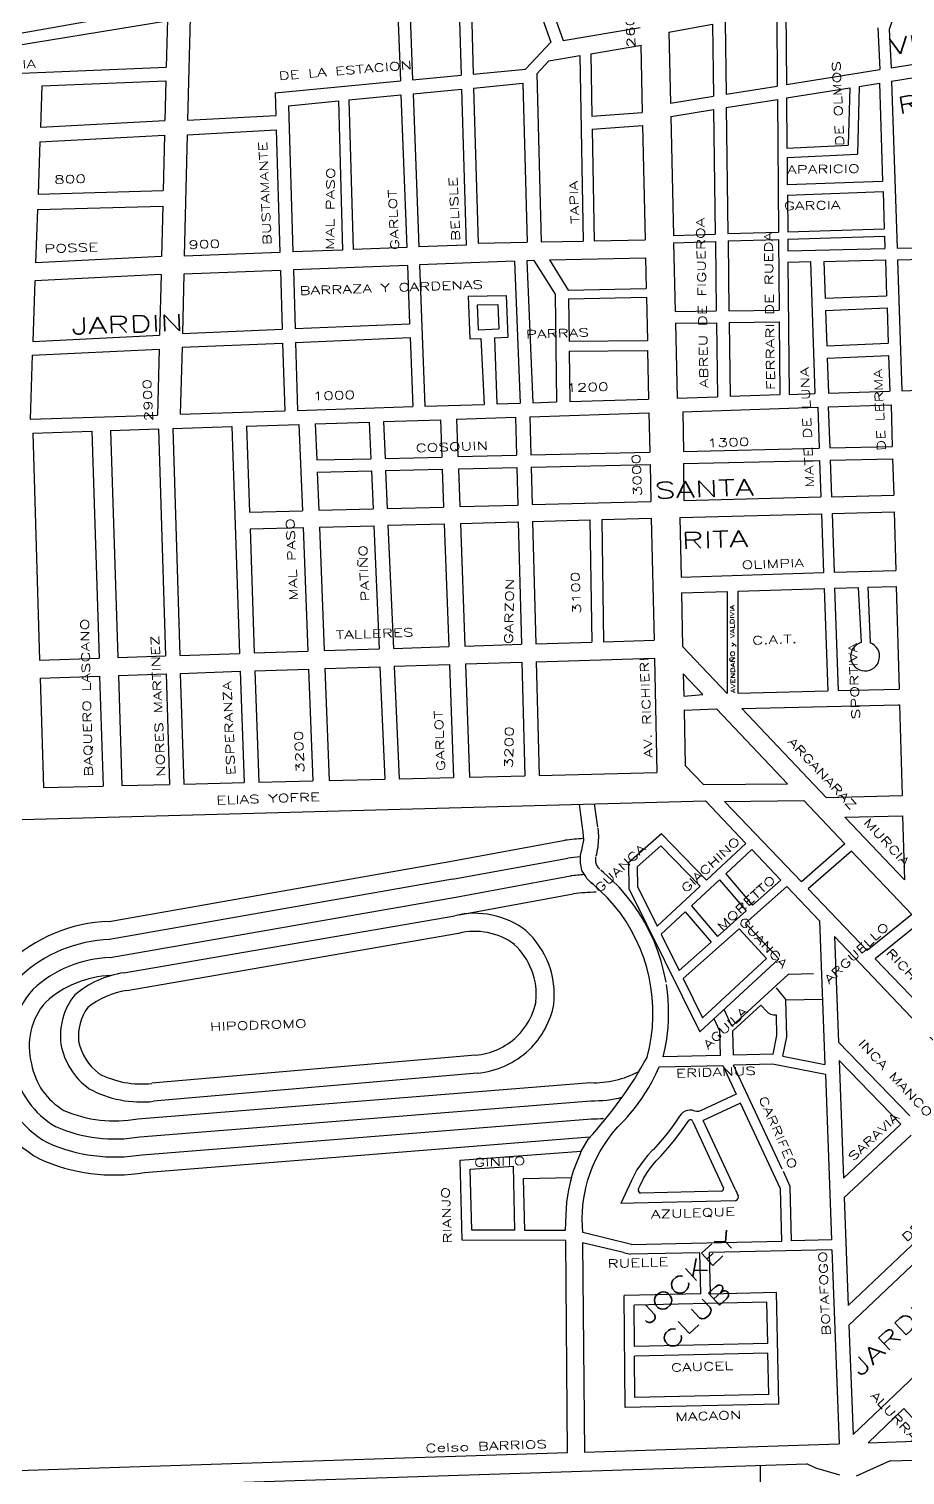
# Model space of a CAD drawing. Header units: millimetres. Extents: x 4374322 to 4409026, y 6503580 to 6534206.
# Drawn here: x 4387535 to 4388599, y 6519829 to 6521586 of the extents above; entities that cross this region are included whole.
import ezdxf

# ---------------------------------------------------------------- set-up
doc = ezdxf.new("R2010")
doc.units = ezdxf.units.MM
for name, color, linetype in [('FERROCARRIL', 252, 'VÍAS'), ('LINEA CALLE', 252, 'Continuous'), ('NOMBRE BARRIO', 8, 'Continuous'), ('NOMBRE CALLE', 252, 'Continuous')]:
    doc.layers.add(name, color=color, linetype=linetype)
doc.styles.add('ROMANS', font='romans')
doc.linetypes.add('VÍAS', pattern='A,3.81,[130,ltypeshp.shx,S=6.35,R=0,X=0,Y=0],3.81', length=7.62)

msp = doc.modelspace()

# ---------------------------------------------------------------- linework, layer by layer
at = {"layer": 'FERROCARRIL', "ltscale": 0.3, "transparency": 33554687}
msp.add_line((4387352.2, 6521538.5), (4389031.3, 6521815.1), dxfattribs=at)
at = {"layer": 'LINEA CALLE', "transparency": 33554687}
for p, q in [((4387982.2, 6521629.7), (4387986.2, 6521522.8)), ((4388144.6, 6521638.5), (4388169.1, 6521569.9)), ((4388159.2, 6521641.1), (4388183.9, 6521571.8)), ((4388596.6, 6521634.9), (4388580.1, 6521585.2)), ((4387332.3, 6521546.8), (4387703.7, 6521612.4)), ((4387703.7, 6521612.4), (4387701.9, 6521539.4)), ((4387731.3, 6521615.1), (4387727.8, 6521475.2)), ((4387997.6, 6521612.5), (4388001, 6521524.2)), ((4388057.3, 6521623.1), (4388060, 6521529.8)), ((4388072, 6521625.7), (4388074.7, 6521531.2)), ((4388312.3, 6521582.1), (4388365.3, 6521591.9)), ((4388365.3, 6521591.9), (4388366.4, 6521504.2)), ((4388380.6, 6521594.8), (4388381.8, 6521506.7)), ((4388443.3, 6521606.4), (4388444, 6521516.6)), ((4388454.5, 6521608.5), (4388455.2, 6521518.4)), ((4388183.9, 6521571.8), (4388277.6, 6521587.9)), ((4388312.3, 6521582.1), (4388314.3, 6521495.9)), ((4388566, 6521587.1), (4388568.5, 6521536.5)), ((4388580.1, 6521585.2), (4388582.4, 6521538.7)), ((4388138.2, 6521537.2), (4388169.1, 6521569.9)), ((4388217.6, 6521555.8), (4388279, 6521566.4)), ((4388278.1, 6521566.2), (4388279.9, 6521484.5)), ((4387332.1, 6521524), (4387701.9, 6521539.4)), ((4388151.9, 6521531.5), (4388166.5, 6521547.1)), ((4388166.5, 6521547.1), (4388204.2, 6521553.5)), ((4388204.2, 6521553.5), (4388208.1, 6521328.2)), ((4388217.6, 6521555.8), (4388218.9, 6521479.9)), ((4388582.4, 6521538.7), (4388686.9, 6521555.4)), ((4387550.7, 6521516.7), (4387701.5, 6521523)), ((4387701.5, 6521523), (4387700.3, 6521474.7)), ((4387834.1, 6521508.3), (4387986.2, 6521522.8)), ((4388001, 6521524.2), (4388060, 6521529.8)), ((4388074.7, 6521531.2), (4388138.2, 6521537.2)), ((4388151.9, 6521531.5), (4388157.4, 6521327.2)), ((4388455.2, 6521518.4), (4388568.5, 6521536.5)), ((4388582.8, 6521522.5), (4388638.1, 6521531.3)), ((4388582.8, 6521522.5), (4388589.7, 6521319.6)), ((4387550.7, 6521516.7), (4387549, 6521466.6)), ((4387834.1, 6521508.3), (4387834.9, 6521481)), ((4387923.7, 6521499.7), (4387986.9, 6521505.8)), ((4387986.9, 6521505.8), (4387993.9, 6521320.5)), ((4388001.6, 6521507.2), (4388060.5, 6521512.8)), ((4388001.6, 6521507.2), (4388008.7, 6521321.1)), ((4388060.5, 6521512.8), (4388066, 6521323.4)), ((4388075.2, 6521514.2), (4388134.9, 6521519.9)), ((4388075.2, 6521514.2), (4388080.7, 6521325.7)), ((4388134.9, 6521519.9), (4388140.1, 6521326.9)), ((4388314.3, 6521495.9), (4388366.4, 6521504.2)), ((4388381.8, 6521506.7), (4388444, 6521516.6)), ((4388455.3, 6521502.1), (4388532.1, 6521514.4)), ((4388532.1, 6521514.4), (4388530.3, 6521444.6)), ((4388543.4, 6521516.2), (4388541.3, 6521433.9)), ((4388543.4, 6521516.2), (4388568, 6521520.1)), ((4388568, 6521520.1), (4388572, 6521401.2)), ((4387850.3, 6521492.7), (4387911.2, 6521498.5)), ((4387850.3, 6521492.7), (4387855.7, 6521315)), ((4387911.2, 6521498.5), (4387916.1, 6521317.4)), ((4387923.7, 6521499.7), (4387928.7, 6521317.9)), ((4388314.6, 6521479.7), (4388366.7, 6521488)), ((4388366.7, 6521488), (4388368.7, 6521336.8)), ((4388382, 6521490.4), (4388444.2, 6521500.3)), ((4388382, 6521490.4), (4388384, 6521337.3)), ((4388444.2, 6521500.3), (4388445.5, 6521339.2)), ((4388455.3, 6521502.1), (4388455.8, 6521441)), ((4387549, 6521466.6), (4387700.3, 6521474.7)), ((4387727.8, 6521475.2), (4387834.9, 6521481)), ((4388218.9, 6521479.9), (4388279.9, 6521484.5)), ((4388219.2, 6521464.1), (4388280.3, 6521468.7)), ((4388280.3, 6521468.7), (4388283.4, 6521329.7)), ((4388314.6, 6521479.7), (4388317.9, 6521335.2)), ((4387548.3, 6521448.7), (4387699.8, 6521456.8)), ((4387699.8, 6521456.8), (4387698.2, 6521389.6)), ((4387727.3, 6521457.3), (4387723.7, 6521309.8)), ((4387727.3, 6521457.3), (4387835.4, 6521463.2)), ((4387835.4, 6521463.2), (4387839.9, 6521314.4)), ((4388219.2, 6521464.1), (4388221.6, 6521328.5)), ((4387548.3, 6521448.7), (4387546.1, 6521385.4)), ((4388455.8, 6521441), (4388530.3, 6521444.6)), ((4388455.9, 6521429.7), (4388541.3, 6521433.9)), ((4388455.9, 6521429.7), (4388456.2, 6521397)), ((4388456.2, 6521397), (4388572, 6521401.2)), ((4387546.1, 6521385.4), (4387698.2, 6521389.6)), ((4388456.3, 6521384.2), (4388572.5, 6521388.5)), ((4388456.3, 6521384.2), (4388456.7, 6521339.6)), ((4388572.5, 6521388.5), (4388574, 6521343.3)), ((4387545.4, 6521366.6), (4387543.1, 6521302)), ((4387545.4, 6521366.6), (4387697.7, 6521370.7)), ((4387697.7, 6521370.7), (4387696.2, 6521309.7)), ((4388157.4, 6521327.2), (4388208.1, 6521328.2)), ((4388221.6, 6521328.5), (4388283.4, 6521329.7)), ((4388317.9, 6521335.2), (4388368.7, 6521336.8)), ((4388318.1, 6521326.3), (4388368.8, 6521327.9)), ((4388368.8, 6521327.9), (4388369.9, 6521243.4)), ((4388384, 6521337.3), (4388445.5, 6521339.2)), ((4388384.2, 6521328.4), (4388445.5, 6521330.3)), ((4388384.2, 6521328.4), (4388385.3, 6521243.6)), ((4388445.5, 6521330.3), (4388446.2, 6521244.4)), ((4388456.7, 6521339.6), (4388574, 6521343.3)), ((4388456.7, 6521330.7), (4388574.3, 6521334.4)), ((4388456.7, 6521330.7), (4388456.9, 6521316.6)), ((4388574.3, 6521334.4), (4388574.8, 6521319.2)), ((4387839.9, 6521314.4), (4387723.7, 6521309.8)), ((4387916.1, 6521317.4), (4387855.7, 6521315)), ((4387993.9, 6521320.5), (4387928.7, 6521317.9)), ((4388066, 6521323.4), (4388008.7, 6521321.1)), ((4388080.7, 6521325.7), (4388140.1, 6521326.9)), ((4388318.1, 6521326.3), (4388320, 6521242.7)), ((4388456.9, 6521316.6), (4388574.8, 6521319.2)), ((4388589.7, 6521319.6), (4388644.9, 6521320.8)), ((4387696.2, 6521309.7), (4387543.1, 6521302)), ((4387840.5, 6521292.5), (4387723.2, 6521287.9)), ((4387840.5, 6521292.5), (4387842.7, 6521221.2)), ((4387994.7, 6521298.6), (4387856.3, 6521293.2)), ((4387856.3, 6521293.2), (4387858.5, 6521221.9)), ((4387994.7, 6521298.6), (4387997.4, 6521227.9)), ((4388124.8, 6521303.8), (4388009.5, 6521299.2)), ((4388009.5, 6521299.2), (4388016.1, 6521127.5)), ((4388124.8, 6521303.8), (4388131.9, 6521131.3)), ((4388148.5, 6521304.7), (4388140, 6521304.4)), ((4388140, 6521304.4), (4388147.2, 6521131.8)), ((4388148.5, 6521304.7), (4388174.1, 6521263.6)), ((4388167.2, 6521305.5), (4388283.9, 6521307.8)), ((4388167.2, 6521305.5), (4388190.1, 6521268.7)), ((4388283.9, 6521307.8), (4388284.7, 6521270.7)), ((4388457, 6521302.7), (4388484.3, 6521303.3)), ((4388457, 6521302.7), (4388458.3, 6521142)), ((4388484.3, 6521303.3), (4388489.8, 6521143.1)), ((4388500.7, 6521303.6), (4388575.3, 6521305.3)), ((4388500.7, 6521303.6), (4388502.3, 6521258.7)), ((4388575.3, 6521305.3), (4388576.8, 6521261.9)), ((4388590.1, 6521305.6), (4388645.1, 6521306.8)), ((4388590.1, 6521305.6), (4388595.5, 6521146.5)), ((4387542.4, 6521280), (4387539.8, 6521206.3)), ((4387695.7, 6521287.8), (4387542.4, 6521280)), ((4387695.7, 6521287.8), (4387693.8, 6521214)), ((4387723.2, 6521287.9), (4387721.4, 6521216)), ((4388068.5, 6521261.2), (4388114.9, 6521262)), ((4388068.5, 6521261.2), (4388070.6, 6521209.3)), ((4388114.9, 6521262), (4388116.8, 6521211.7)), ((4388174.1, 6521263.6), (4388175.8, 6521132.8)), ((4388190.1, 6521268.7), (4388284.7, 6521270.7)), ((4388190.4, 6521258.2), (4388285, 6521260.2)), ((4388190.4, 6521258.2), (4388191.1, 6521206.7)), ((4388285, 6521260.2), (4388286.2, 6521207.5)), ((4388502.3, 6521258.7), (4388576.8, 6521261.9)), ((4388079.7, 6521250.7), (4388104.6, 6521251.1)), ((4388079.7, 6521250.7), (4388080.9, 6521220.5)), ((4388104.6, 6521251.1), (4388105.7, 6521221.8)), ((4388320, 6521242.7), (4388369.9, 6521243.4)), ((4388385.3, 6521243.6), (4388446.2, 6521244.4)), ((4388502.8, 6521243.9), (4388577.3, 6521247.1)), ((4388502.8, 6521243.9), (4388504.2, 6521201)), ((4388577.3, 6521247.1), (4388578.8, 6521204.1)), ((4387858.5, 6521221.9), (4387997.4, 6521227.9)), ((4388320.3, 6521228.4), (4388370.1, 6521229)), ((4388320.3, 6521228.4), (4388322.3, 6521137.6)), ((4388370.1, 6521229), (4388371.3, 6521139.2)), ((4388385.5, 6521229.3), (4388446.4, 6521230.1)), ((4388385.5, 6521229.3), (4388386.7, 6521139.7)), ((4388446.4, 6521230.1), (4388447.1, 6521141.7)), ((4387539.8, 6521206.3), (4387693.8, 6521214)), ((4387721.4, 6521216), (4387842.7, 6521221.2)), ((4387859, 6521205.1), (4387998.1, 6521211.1)), ((4387859, 6521205.1), (4387861.4, 6521122.5)), ((4387998.1, 6521211.1), (4388001.2, 6521127.1)), ((4388070.6, 6521209.3), (4388084.1, 6521210)), ((4388080.9, 6521220.5), (4388105.7, 6521221.8)), ((4388084.1, 6521210), (4388088.2, 6521129.9)), ((4388100.5, 6521210.9), (4388116.8, 6521211.7)), ((4388100.5, 6521210.9), (4388103.3, 6521130.4)), ((4388191.1, 6521206.7), (4388286.2, 6521207.5)), ((4387539.2, 6521189.5), (4387536.4, 6521111.8)), ((4387539.2, 6521189.5), (4387693.4, 6521197.1)), ((4387693.4, 6521197.1), (4387691.4, 6521116.9)), ((4387721, 6521199.2), (4387718.9, 6521117.8)), ((4387721, 6521199.2), (4387843.2, 6521204.4)), ((4387843.2, 6521204.4), (4387845.7, 6521122)), ((4388191.3, 6521194.5), (4388286.4, 6521195.3)), ((4388191.3, 6521194.5), (4388192.1, 6521133.3)), ((4388286.4, 6521195.3), (4388287.8, 6521136.4)), ((4388504.2, 6521201), (4388578.8, 6521204.1)), ((4388504.7, 6521186.2), (4388579.3, 6521189.4)), ((4388579.3, 6521189.4), (4388580.7, 6521146)), ((4388504.7, 6521186.2), (4388506.2, 6521143.6)), ((4388192.1, 6521133.3), (4388287.8, 6521136.4)), ((4388322.3, 6521137.6), (4388371.3, 6521139.2)), ((4388386.7, 6521139.7), (4388447.1, 6521141.7)), ((4388458.3, 6521142), (4388489.8, 6521143.1)), ((4388506.2, 6521143.6), (4388580.7, 6521146)), ((4388595.5, 6521146.5), (4388646.3, 6521148.2)), ((4387536.4, 6521111.8), (4387691.4, 6521116.9)), ((4387718.9, 6521117.8), (4387845.7, 6521122)), ((4387861.4, 6521122.5), (4388001.2, 6521127.1)), ((4388016.1, 6521127.5), (4388088.2, 6521129.9)), ((4388103.3, 6521130.4), (4388131.9, 6521131.3)), ((4388143.4, 6521114.8), (4388288.1, 6521119.5)), ((4388147.2, 6521131.8), (4388175.8, 6521132.8)), ((4388288.1, 6521119.5), (4388289.2, 6521071.8)), ((4388329.5, 6521120.9), (4388493.3, 6521126.3)), ((4388329.5, 6521120.9), (4388330, 6521072.7)), ((4388493.3, 6521126.3), (4388495, 6521076.6)), ((4388506, 6521126.7), (4388582.3, 6521129.2)), ((4388506, 6521126.7), (4388507.8, 6521076.9)), ((4388582.3, 6521129.2), (4388583.7, 6521078.6)), ((4387634.1, 6521098.1), (4387692.6, 6521100)), ((4387692.6, 6521100), (4387701.1, 6520824.2)), ((4387709.7, 6521100.6), (4387781.4, 6521102.9)), ((4387709.7, 6521100.6), (4387718.3, 6520824.8)), ((4387781.4, 6521102.9), (4387791, 6520827.3)), ((4387799.2, 6521103.5), (4387863.1, 6521105.6)), ((4387799.2, 6521103.5), (4387802.9, 6520999)), ((4387863.1, 6521105.6), (4387867.2, 6521000.7)), ((4387882.9, 6521106.3), (4387948.4, 6521108.4)), ((4387882.9, 6521106.3), (4387884.6, 6521062.4)), ((4387948.4, 6521108.4), (4387950.4, 6521063.9)), ((4387965.7, 6521109), (4388034.9, 6521111.2)), ((4387965.7, 6521109), (4387967.7, 6521064.3)), ((4388034.9, 6521111.2), (4388036.6, 6521065.9)), ((4388054.6, 6521111.9), (4388126.1, 6521114.2)), ((4388054.6, 6521111.9), (4388056.2, 6521066.4)), ((4388126.1, 6521114.2), (4388127.3, 6521068)), ((4388143.4, 6521114.8), (4388144.6, 6521068.4)), ((4387539.7, 6521095), (4387611.3, 6521097.4)), ((4387539.7, 6521095), (4387548, 6520819)), ((4387611.3, 6521097.4), (4387620.2, 6520821.5)), ((4387634.1, 6521098.1), (4387643, 6520822.2)), ((4387967.7, 6521064.3), (4388036.6, 6521065.9)), ((4388056.2, 6521066.4), (4388127.3, 6521068)), ((4388144.6, 6521068.4), (4388289.2, 6521071.8)), ((4388330, 6521072.7), (4388495, 6521076.6)), ((4388507.8, 6521076.9), (4388583.7, 6521078.6)), ((4387884.6, 6521062.4), (4387950.4, 6521063.9)), ((4387885.2, 6521047.5), (4387951, 6521049.1)), ((4387885.2, 6521047.5), (4387887, 6521001.2)), ((4387951, 6521049.1), (4387953, 6521003)), ((4387968.3, 6521049.5), (4388037.1, 6521051.1)), ((4387968.3, 6521049.5), (4387970.3, 6521003.4)), ((4388037.1, 6521051.1), (4388038.8, 6521005.2)), ((4388056.7, 6521051.5), (4388127.7, 6521053.2)), ((4388056.7, 6521051.5), (4388058.4, 6521005.8)), ((4388127.7, 6521053.2), (4388128.9, 6521007.6)), ((4388145, 6521053.6), (4388289.5, 6521056.9)), ((4388145, 6521053.6), (4388146.2, 6521008.1)), ((4388289.5, 6521056.9), (4388290.5, 6521011.9)), ((4388330.2, 6521057.9), (4388495.5, 6521061.7)), ((4388330.2, 6521057.9), (4388330.7, 6521013)), ((4388495.5, 6521061.7), (4388497.1, 6521017.4)), ((4388508.3, 6521062), (4388584.1, 6521063.8)), ((4388508.3, 6521062), (4388509.8, 6521017.7)), ((4388584.1, 6521063.8), (4388585.4, 6521019.7)), ((4388146.2, 6521008.1), (4388290.5, 6521011.9)), ((4388330.7, 6521013), (4388497.1, 6521017.4)), ((4388509.8, 6521017.7), (4388585.4, 6521019.7)), ((4387802.9, 6520999), (4387867.2, 6521000.7)), ((4387887, 6521001.2), (4387953, 6521003)), ((4387970.3, 6521003.4), (4388038.8, 6521005.2)), ((4388058.4, 6521005.8), (4388128.9, 6521007.6)), ((4388325.6, 6520992.4), (4388497.8, 6520996.9)), ((4388497.8, 6520996.9), (4388500.3, 6520925.5)), ((4388510.6, 6520997.3), (4388586, 6520999.3)), ((4388510.6, 6520997.3), (4388513.1, 6520925.9)), ((4388586, 6520999.3), (4388588, 6520928.2)), ((4387803.6, 6520978.6), (4387868, 6520980.3)), ((4387803.6, 6520978.6), (4387808.8, 6520827.9)), ((4387868, 6520980.3), (4387873.9, 6520830.1)), ((4387887.8, 6520980.8), (4387953.9, 6520982.5)), ((4387887.8, 6520980.8), (4387893.6, 6520830.8)), ((4387953.9, 6520982.5), (4387960.5, 6520833)), ((4387971.2, 6520983), (4388039.5, 6520984.8)), ((4387971.2, 6520983), (4387977.8, 6520833.5)), ((4388039.5, 6520984.8), (4388044.9, 6520835.6)), ((4388059.1, 6520985.3), (4388129.4, 6520987.2)), ((4388059.1, 6520985.3), (4388064.5, 6520836.2)), ((4388129.4, 6520987.2), (4388133.2, 6520838.4)), ((4388146.7, 6520987.6), (4388216.5, 6520989.5)), ((4388146.7, 6520987.6), (4388150.6, 6520838.9)), ((4388216.5, 6520989.5), (4388218.8, 6520841.1)), ((4388230.8, 6520989.9), (4388291, 6520991.5)), ((4388230.8, 6520989.9), (4388233.1, 6520841.5)), ((4388291, 6520991.5), (4388294.3, 6520843.5)), ((4388325.6, 6520992.4), (4388327.2, 6520920.1)), ((4388327.2, 6520920.1), (4388500.3, 6520925.5)), ((4388513.1, 6520925.9), (4388588, 6520928.2)), ((4388396.3, 6520902.9), (4388501, 6520906.1)), ((4388501, 6520906.1), (4388505.4, 6520781.8)), ((4388513.7, 6520906.5), (4388542.4, 6520907.4)), ((4388513.7, 6520906.5), (4388518.1, 6520782.1)), ((4388542.4, 6520907.4), (4388546.1, 6520840.6)), ((4388554.2, 6520907.8), (4388588.5, 6520908.8)), ((4388554.2, 6520907.8), (4388556.7, 6520840.2)), ((4388588.5, 6520908.8), (4388592, 6520784)), ((4388327.6, 6520900.8), (4388383.3, 6520902.5)), ((4388327.6, 6520900.8), (4388329.1, 6520835.8)), ((4388383.3, 6520902.5), (4388383.3, 6520778.7)), ((4388396.3, 6520902.9), (4388396.3, 6520779)), ((4388064.5, 6520836.2), (4388133.2, 6520838.4)), ((4388150.6, 6520838.9), (4388218.8, 6520841.1)), ((4388233.1, 6520841.5), (4388294.3, 6520843.5)), ((4388329.1, 6520835.8), (4388383.3, 6520778.7)), ((4387548, 6520819), (4387620.2, 6520821.5)), ((4387643, 6520822.2), (4387701.1, 6520824.2)), ((4387718.3, 6520824.8), (4387791, 6520827.3)), ((4387808.8, 6520827.9), (4387873.9, 6520830.1)), ((4387893.6, 6520830.8), (4387920.2, 6520831.7)), ((4387920.2, 6520831.7), (4387960.5, 6520833)), ((4387977.8, 6520833.5), (4388044.9, 6520835.6)), ((4388151.2, 6520817.2), (4388294.8, 6520821.7)), ((4388294.8, 6520821.7), (4388297.9, 6520682.7)), ((4387643.7, 6520800.5), (4387701.8, 6520802.5)), ((4387701.8, 6520802.5), (4387706, 6520668.2)), ((4387718.9, 6520803.1), (4387791.8, 6520805.6)), ((4387718.9, 6520803.1), (4387723.1, 6520668.6)), ((4387791.8, 6520805.6), (4387796.5, 6520670.4)), ((4387809.6, 6520806.2), (4387874.7, 6520808.4)), ((4387809.6, 6520806.2), (4387814.3, 6520670.8)), ((4387874.7, 6520808.4), (4387880, 6520672.4)), ((4387894.5, 6520809), (4387920.9, 6520809.9)), ((4387894.5, 6520809), (4387899.8, 6520672.9)), ((4387920.8, 6520809.9), (4387961.4, 6520811.2)), ((4387961.4, 6520811.2), (4387967.4, 6520674.6)), ((4387978.7, 6520811.8), (4388045.7, 6520813.9)), ((4387978.7, 6520811.8), (4387984.7, 6520675)), ((4388045.7, 6520813.9), (4388050.6, 6520676.6)), ((4388065.3, 6520814.5), (4388133.8, 6520816.6)), ((4388065.3, 6520814.5), (4388070.2, 6520677.1)), ((4388133.8, 6520816.6), (4388137.4, 6520678.7)), ((4388151.2, 6520817.2), (4388154.7, 6520679.2)), ((4388329.8, 6520802.5), (4388330.4, 6520775.3)), ((4388329.8, 6520802.5), (4388353.6, 6520777.5)), ((4387548.6, 6520797.3), (4387620.9, 6520799.7)), ((4387548.6, 6520797.3), (4387552.6, 6520664.4)), ((4387620.9, 6520799.7), (4387625.2, 6520666.2)), ((4387643.7, 6520800.5), (4387648, 6520666.7)), ((4388518.1, 6520782.1), (4388592, 6520784)), ((4388330.4, 6520775.3), (4388353.6, 6520777.5)), ((4388396.3, 6520779), (4388505.4, 6520781.8)), ((4388330.5, 6520758.4), (4388370.2, 6520760)), ((4388330.8, 6520758.4), (4388332.3, 6520691)), ((4388370.2, 6520760), (4388456.5, 6520669.1)), ((4388400.8, 6520760.3), (4388590.7, 6520765)), ((4388400.8, 6520760.3), (4388503.5, 6520652.1)), ((4388590.7, 6520765), (4388592.5, 6520765)), ((4388592.5, 6520765), (4388595.7, 6520654.7)), ((4388070.2, 6520677.1), (4388137.4, 6520678.7)), ((4388154.7, 6520679.2), (4388297.9, 6520682.7)), ((4388354.6, 6520668), (4388332.3, 6520691)), ((4387552.6, 6520664.4), (4387625.2, 6520666.2)), ((4387648, 6520666.7), (4387706, 6520668.2)), ((4387723.1, 6520668.6), (4387796.5, 6520670.4)), ((4387814.3, 6520670.8), (4387880, 6520672.4)), ((4387899.8, 6520672.9), (4387967.4, 6520674.6)), ((4387984.7, 6520675), (4388050.6, 6520676.6)), ((4388354.6, 6520668), (4388456.5, 6520669.1)), ((4387361.8, 6520621), (4388356.8, 6520648.1)), ((4388203.6, 6520644), (4388207.5, 6520613.1)), ((4388226.2, 6520616.3), (4388222.2, 6520644.5)), ((4388356.8, 6520648.1), (4388405.9, 6520596.5)), ((4388380, 6520647.4), (4388476.1, 6520648.5)), ((4388380, 6520647.4), (4388473.3, 6520550)), ((4388476.1, 6520648.5), (4388526, 6520595.9)), ((4388503.5, 6520652.1), (4388595.7, 6520654.7)), ((4388526.1, 6520628.3), (4388596.3, 6520630.2)), ((4388526.1, 6520628.3), (4388598.5, 6520552.1)), ((4388596.3, 6520630.2), (4388598.5, 6520552.1)), ((4388207.5, 6520613.1), (4388207.8, 6520610.6)), ((4388207.8, 6520610.6), (4388208.6, 6520600.5)), ((4388226.4, 6520614.8), (4388226.4, 6520615)), ((4388226.7, 6520611.9), (4388226.4, 6520614.8)), ((4388227, 6520609.1), (4388226.7, 6520611.9)), ((4388227.1, 6520606.2), (4388227, 6520609.1)), ((4388303.2, 6520608.1), (4388263.4, 6520572.8)), ((4388303.2, 6520608.1), (4388357.9, 6520551.7)), ((4388045.7, 6520574.5), (4388186.2, 6520600.3)), ((4388206.8, 6520590.6), (4388206.2, 6520588.1)), ((4388208.6, 6520600.5), (4388206.8, 6520590.6)), ((4388225.8, 6520589.2), (4388226.3, 6520592)), ((4388226.3, 6520592), (4388226.6, 6520594.9)), ((4388226.6, 6520594.9), (4388226.9, 6520597.7)), ((4388226.9, 6520597.7), (4388227, 6520600.5)), ((4388227, 6520600.5), (4388227.1, 6520603.4)), ((4388227.1, 6520603.4), (4388227.1, 6520606.2)), ((4388302.6, 6520593.7), (4388273.8, 6520568.2)), ((4388302.6, 6520593.7), (4388350.3, 6520544.6)), ((4388405.9, 6520596.5), (4388357.9, 6520551.7)), ((4388526, 6520595.9), (4388473.3, 6520550)), ((4387632.4, 6520501.6), (4388045.7, 6520574.5)), ((4388049.6, 6520552.9), (4388189.5, 6520578.7)), ((4388204.6, 6520580.2), (4388204.5, 6520578.4)), ((4388204.5, 6520578.4), (4388204.5, 6520576.5)), ((4388204.5, 6520576.5), (4388204.5, 6520574.7)), ((4388204.5, 6520574.7), (4388204.7, 6520572.9)), ((4388204.8, 6520582), (4388204.6, 6520580.2)), ((4388204.7, 6520572.9), (4388205, 6520571)), ((4388205.1, 6520583.9), (4388204.8, 6520582)), ((4388205.6, 6520585.7), (4388205.1, 6520583.9)), ((4388206.2, 6520588.1), (4388205.6, 6520585.8)), ((4388205.6, 6520585.8), (4388205.6, 6520585.7)), ((4388223.5, 6520578.4), (4388223.7, 6520579.6)), ((4388223.5, 6520577.1), (4388223.5, 6520578.4)), ((4388223.5, 6520575.9), (4388223.5, 6520577.1)), ((4388223.6, 6520574.6), (4388223.5, 6520575.9)), ((4388223.8, 6520573.4), (4388223.6, 6520574.6)), ((4388223.7, 6520579.6), (4388223.8, 6520580.2)), ((4388224.2, 6520572.1), (4388223.8, 6520573.4)), ((4388224.1, 6520581.5), (4388224.7, 6520583.6)), ((4388224.7, 6520583.6), (4388225.3, 6520586.4)), ((4388225.3, 6520586.4), (4388225.8, 6520589.2)), ((4388263.4, 6520572.8), (4388263.7, 6520541.8)), ((4388413.1, 6520589), (4388381.5, 6520559.5)), ((4388413.1, 6520589), (4388448.3, 6520551.9)), ((4388534.3, 6520587.2), (4388481.6, 6520541.3)), ((4388534.3, 6520587.2), (4388607.6, 6520510)), ((4388053.6, 6520531.4), (4388192.9, 6520557)), ((4388205, 6520571), (4388206.4, 6520563.7)), ((4388206.4, 6520563.7), (4388210.3, 6520557.4)), ((4388210.3, 6520557.4), (4388211.3, 6520555.9)), ((4388211.3, 6520555.9), (4388212.5, 6520554.4)), ((4388224.6, 6520571), (4388224.2, 6520572.1)), ((4388225.1, 6520569.8), (4388224.6, 6520571)), ((4388225.6, 6520568.7), (4388225.1, 6520569.8)), ((4388226.3, 6520567.6), (4388225.6, 6520568.7)), ((4388227, 6520566.6), (4388226.3, 6520567.6)), ((4388227.9, 6520565.6), (4388227, 6520566.6)), ((4388228.7, 6520564.8), (4388227.9, 6520565.6)), ((4388233, 6520561.2), (4388229.7, 6520563.9)), ((4388242.7, 6520552.4), (4388233, 6520561.2)), ((4388273.8, 6520568.2), (4388274.1, 6520544.3)), ((4388381.5, 6520559.5), (4388414.1, 6520521.5)), ((4388049.6, 6520552.9), (4387633.1, 6520479.7)), ((4388212.5, 6520554.4), (4388213.7, 6520553)), ((4388213.7, 6520553), (4388214.9, 6520551.7)), ((4388214.9, 6520551.7), (4388216.3, 6520550.4)), ((4388216.3, 6520550.4), (4388217.7, 6520549.2)), ((4388219.9, 6520547.3), (4388217.7, 6520549.2)), ((4388217.7, 6520549.2), (4388219.9, 6520547.3)), ((4388217.7, 6520549.2), (4388217.7, 6520549.2)), ((4388229.1, 6520539.1), (4388219.9, 6520547.3)), ((4388237.8, 6520530.4), (4388229.1, 6520539.1)), ((4388251.8, 6520543.2), (4388242.7, 6520552.4)), ((4388260.5, 6520533.4), (4388251.8, 6520543.2)), ((4388263.7, 6520541.8), (4388350, 6520367.6)), ((4388274.1, 6520544.3), (4388298.1, 6520495.9)), ((4388350.3, 6520544.6), (4388298.1, 6520495.9)), ((4388373.9, 6520552.4), (4388339.8, 6520520.5)), ((4388373.9, 6520552.4), (4388406.3, 6520514.5)), ((4388455.5, 6520544.3), (4388405.4, 6520499.8)), ((4388448.3, 6520551.9), (4388414.1, 6520521.5)), ((4388455.5, 6520544.3), (4388495.4, 6520502.4)), ((4388481.6, 6520541.3), (4388553.4, 6520466.4)), ((4387633.9, 6520457.8), (4388053.6, 6520531.4)), ((4388057.6, 6520509.9), (4388196.2, 6520535.4)), ((4388245.9, 6520521.2), (4388237.8, 6520530.4)), ((4388253.4, 6520511.6), (4388245.9, 6520521.2)), ((4388268.5, 6520523.1), (4388260.5, 6520533.4)), ((4388275.9, 6520512.4), (4388268.5, 6520523.1)), ((4388339.8, 6520520.5), (4388371.4, 6520483.5)), ((4387650.3, 6520439.4), (4388052.2, 6520508.7)), ((4388260.4, 6520501.5), (4388253.4, 6520511.6)), ((4388282.7, 6520501.3), (4388275.9, 6520512.4)), ((4388332.1, 6520513.4), (4388302.9, 6520486.1)), ((4388332.1, 6520513.4), (4388363.6, 6520476.6)), ((4388406.3, 6520514.5), (4388371.4, 6520483.5)), ((4388495.4, 6520502.4), (4388501.9, 6520328.1)), ((4388607.6, 6520510), (4388553.4, 6520466.4)), ((4387653.8, 6520417.7), (4388056.7, 6520487.3)), ((4388266.7, 6520491), (4388260.4, 6520501.5)), ((4388272.4, 6520480.1), (4388266.7, 6520491)), ((4388288.8, 6520489.7), (4388282.7, 6520501.3)), ((4388294.3, 6520477.9), (4388288.8, 6520489.7)), ((4388302.9, 6520486.1), (4388324.8, 6520442)), ((4388397.6, 6520492.9), (4388329.6, 6520432.4)), ((4388397.6, 6520492.9), (4388431, 6520456.9)), ((4388405.4, 6520499.8), (4388445.8, 6520456.4)), ((4388617.1, 6520500), (4388562.9, 6520456.4)), ((4388277.4, 6520469), (4388272.4, 6520480.1)), ((4388281.8, 6520457.5), (4388277.4, 6520469)), ((4388299, 6520465.7), (4388294.3, 6520477.9)), ((4388363.6, 6520476.6), (4388324.8, 6520442)), ((4388513.4, 6520483.4), (4388666.1, 6520322.8)), ((4388513.4, 6520483.4), (4388518.2, 6520355.2)), ((4388285.4, 6520445.8), (4388281.8, 6520457.5)), ((4388303, 6520453.3), (4388299, 6520465.7)), ((4388306.3, 6520440.7), (4388303, 6520453.3)), ((4388445.8, 6520456.4), (4388350, 6520367.6)), ((4388431, 6520456.9), (4388353.2, 6520384.7)), ((4388562.9, 6520456.4), (4388679.2, 6520335.1)), ((4388288.4, 6520433.9), (4388285.4, 6520445.8)), ((4388290.6, 6520421.9), (4388288.4, 6520433.9)), ((4388308.9, 6520427.9), (4388306.3, 6520440.7)), ((4388329.6, 6520432.4), (4388353.2, 6520384.7)), ((4388457.4, 6520437.3), (4388388.9, 6520374.7)), ((4388458.2, 6520437.4), (4388457.4, 6520437.3)), ((4388488.1, 6520438.1), (4388458.2, 6520437.3)), ((4388292.2, 6520409.7), (4388290.6, 6520421.9)), ((4388308.9, 6520427.9), (4388308.9, 6520427.9)), ((4388310.6, 6520416), (4388309.4, 6520425.1)), ((4388311.5, 6520406.9), (4388310.6, 6520416)), ((4388442.6, 6520421), (4388454.4, 6520406.4)), ((4388292.9, 6520397.5), (4388292.2, 6520409.7)), ((4388293, 6520385.3), (4388292.9, 6520397.5)), ((4388311.9, 6520397.8), (4388311.5, 6520406.9)), ((4388312.1, 6520388.7), (4388311.9, 6520397.8)), ((4388390, 6520368.9), (4388424, 6520400)), ((4388424, 6520400), (4388431.6, 6520391.9)), ((4388454.4, 6520406.4), (4388498.9, 6520407.4)), ((4388455.5, 6520361.4), (4388454.4, 6520406.4)), ((4388292.3, 6520373), (4388293, 6520385.3)), ((4388311.4, 6520373), (4388311.9, 6520380.9)), ((4388311.9, 6520380.9), (4388312.1, 6520388.7)), ((4388374.4, 6520368.4), (4388367.3, 6520383.6)), ((4388388.9, 6520374.7), (4388379.5, 6520394.9)), ((4388433.5, 6520390.2), (4388431.6, 6520391.9)), ((4388436.4, 6520388.7), (4388433.5, 6520390.2)), ((4388439.6, 6520388), (4388436.4, 6520388.7)), ((4388442.9, 6520388), (4388439.6, 6520388)), ((4388443.5, 6520363.2), (4388442.9, 6520388)), ((4388290.9, 6520360.9), (4388292.3, 6520373)), ((4388309.8, 6520358.8), (4388310.7, 6520365.9)), ((4388310.7, 6520365.9), (4388311.4, 6520373)), ((4388375.1, 6520338.7), (4388374.4, 6520368.4)), ((4388390.7, 6520339.1), (4388390, 6520368.9)), ((4388439.1, 6520340.3), (4388443.5, 6520363.2)), ((4388450.9, 6520338), (4388455.5, 6520361.4)), ((4388286, 6520336.9), (4388288.8, 6520348.8)), ((4388288.8, 6520348.8), (4388290.9, 6520360.9)), ((4388305.6, 6520337.1), (4388308, 6520347.9)), ((4388308, 6520347.9), (4388309.8, 6520358.8)), ((4388518.2, 6520355.2), (4388605, 6520265.5)), ((4388077.5, 6520339.2), (4387684.3, 6520305.1)), ((4388285.9, 6520336.6), (4388286, 6520336.9)), ((4388300.6, 6520325), (4388377.8, 6520326.8)), ((4388375.1, 6520338.7), (4388305.6, 6520337.1)), ((4388377.8, 6520326.8), (4388394.2, 6520291.9)), ((4388439.1, 6520340.3), (4388390.7, 6520339.1)), ((4388438.1, 6520328.2), (4388390.9, 6520327.1)), ((4388450.1, 6520200.8), (4388390.9, 6520327.1)), ((4388502.4, 6520315.8), (4388438.1, 6520328.2)), ((4388450.9, 6520338), (4388501.9, 6520328.1)), ((4388519, 6520332.8), (4388524.4, 6520190)), ((4388519, 6520332.8), (4388594.1, 6520255.3)), ((4388079.4, 6520317.4), (4387686.5, 6520283.3)), ((4388292, 6520307.4), (4388296.5, 6520316.1)), ((4388296.5, 6520316.1), (4388300.6, 6520325)), ((4388502.4, 6520315.8), (4388509.9, 6520114.9)), ((4387667.2, 6520261.9), (4388217.2, 6520305.9)), ((4388279.4, 6520286.7), (4388283.6, 6520293)), ((4388283.6, 6520293), (4388287.9, 6520300.1)), ((4388287.9, 6520300.1), (4388292, 6520307.4)), ((4388394.2, 6520291.9), (4388351.5, 6520271.9)), ((4387669.9, 6520240.1), (4388217.7, 6520283.9)), ((4388265.9, 6520268.7), (4388270.6, 6520274.6)), ((4388270.6, 6520274.6), (4388275.1, 6520280.6)), ((4388275.1, 6520280.6), (4388279.4, 6520286.7)), ((4388399.3, 6520281), (4388354, 6520259.8)), ((4388447.9, 6520177.1), (4388399.3, 6520281)), ((4387672.7, 6520218.4), (4388218.3, 6520262)), ((4388250.5, 6520252.1), (4388258, 6520259.8)), ((4388258, 6520259.8), (4388262.3, 6520264.5)), ((4388262.3, 6520264.5), (4388265.9, 6520268.7)), ((4388320.4, 6520258), (4388315.4, 6520250.9)), ((4388325.2, 6520265.3), (4388320.4, 6520258)), ((4388327.1, 6520267.7), (4388325.2, 6520265.3)), ((4388329.4, 6520269.7), (4388327.1, 6520267.7)), ((4388327.6, 6520247.4), (4388336.5, 6520260)), ((4388332.1, 6520271.1), (4388329.4, 6520269.7)), ((4388335, 6520272.1), (4388332.1, 6520271.1)), ((4388337.7, 6520272.4), (4388335, 6520272.1)), ((4388340.5, 6520272.3), (4388337.7, 6520272.4)), ((4388343.9, 6520271.4), (4388340.5, 6520272.3)), ((4388341.4, 6520258.5), (4388378.9, 6520177.9)), ((4388346.1, 6520270.9), (4388343.9, 6520271.4)), ((4388348.5, 6520271), (4388346.1, 6520270.9)), ((4388351.5, 6520271.9), (4388348.5, 6520271)), ((4388393.4, 6520175.6), (4388354, 6520259.8)), ((4387675.3, 6520196.6), (4388216.1, 6520239.9)), ((4388236.5, 6520234.6), (4388242.3, 6520242.4)), ((4388242.3, 6520242.4), (4388245.6, 6520246.5)), ((4388245.6, 6520246.5), (4388250.5, 6520252.1)), ((4388310.1, 6520244), (4388304.7, 6520237.1)), ((4388315.4, 6520250.9), (4388310.1, 6520244)), ((4388319.4, 6520236.3), (4388327.6, 6520247.4)), ((4388594.1, 6520255.3), (4388524.4, 6520190)), ((4388606.6, 6520242.3), (4388525.3, 6520166.2)), ((4388059, 6520211.8), (4388206, 6520222.5)), ((4388204.9, 6520219.7), (4388206, 6520222.5)), ((4388206, 6520222.5), (4388214.7, 6520237.7)), ((4388224.5, 6520214.3), (4388228.5, 6520221.9)), ((4388224.5, 6520214.3), (4388228.5, 6520221.9)), ((4388228.5, 6520221.9), (4388232.4, 6520228.3)), ((4388232.4, 6520228.3), (4388236.5, 6520234.6)), ((4388236.5, 6520234.6), (4388236.5, 6520234.6)), ((4388292.2, 6520223.3), (4388287, 6520217.9)), ((4388293.1, 6520224.2), (4388292.2, 6520223.3)), ((4388293.5, 6520224.6), (4388293.1, 6520224.2)), ((4388299.4, 6520231), (4388293.5, 6520224.6)), ((4388304.7, 6520237.1), (4388299.4, 6520231)), ((4388302.5, 6520216.6), (4388311.2, 6520226.2)), ((4388311.2, 6520226.2), (4388319.4, 6520236.3)), ((4388061.3, 6520114.6), (4388059, 6520211.8)), ((4388071.2, 6520200.7), (4388123.5, 6520204.5)), ((4388125.4, 6520126.5), (4388123.5, 6520204.5)), ((4388196.7, 6520198.7), (4388200.3, 6520208.2)), ((4388200.3, 6520208.2), (4388204.9, 6520219.7)), ((4388216.4, 6520194.9), (4388219.7, 6520203.8)), ((4388216.4, 6520194.9), (4388219.7, 6520203.8)), ((4388219.7, 6520203.8), (4388224.5, 6520214.3)), ((4388219.7, 6520203.8), (4388224.5, 6520214.3)), ((4388277.7, 6520206.2), (4388273.6, 6520199.9)), ((4388282.2, 6520212.2), (4388277.7, 6520206.2)), ((4388287, 6520217.9), (4388282.2, 6520212.2)), ((4388285.9, 6520196.9), (4388291.1, 6520204.2)), ((4388291.1, 6520204.2), (4388297.1, 6520211.1)), ((4388297.1, 6520211.1), (4388302.5, 6520216.6)), ((4388302.5, 6520216.6), (4388302.5, 6520216.6)), ((4388073, 6520126.6), (4388071.2, 6520200.7)), ((4388135.9, 6520189.4), (4388194.1, 6520190.8)), ((4388137.4, 6520126.4), (4388135.9, 6520189.4)), ((4388194.1, 6520190.8), (4388192.5, 6520184.8)), ((4388194.1, 6520190.8), (4388196.7, 6520198.7)), ((4388211.5, 6520178.2), (4388214, 6520187.8)), ((4388211.5, 6520178.2), (4388214, 6520187.8)), ((4388214, 6520187.8), (4388216.4, 6520194.9)), ((4388214, 6520187.8), (4388216.4, 6520194.9)), ((4388267, 6520187.2), (4388254.2, 6520159.1)), ((4388270, 6520193.4), (4388267, 6520187.2)), ((4388273.6, 6520199.9), (4388270, 6520193.4)), ((4388277.4, 6520181.1), (4388281.5, 6520189.5)), ((4388281.5, 6520189.5), (4388285.9, 6520196.9)), ((4388459.8, 6520179.9), (4388451.5, 6520197.8)), ((4388189.2, 6520168.2), (4388188.2, 6520160.7)), ((4388190.5, 6520175.7), (4388189.2, 6520168.2)), ((4388192.5, 6520184.8), (4388190.5, 6520175.7)), ((4388209, 6520165.4), (4388210.5, 6520173.8)), ((4388210.5, 6520173.8), (4388211.5, 6520178.2)), ((4388210.5, 6520173.8), (4388211.5, 6520178.2)), ((4388275.2, 6520175.9), (4388277.4, 6520181.1)), ((4388376.2, 6520174), (4388277.9, 6520171.8)), ((4388393.4, 6520175.6), (4388396.7, 6520168.5)), ((4388449.4, 6520113.5), (4388447.9, 6520177.1)), ((4388461.4, 6520113.8), (4388459.8, 6520179.9)), ((4388674.3, 6520172.3), (4388530.2, 6520035.2)), ((4388187.5, 6520153.2), (4388187.2, 6520145.6)), ((4388188.2, 6520160.7), (4388187.5, 6520153.2)), ((4388207.3, 6520148.6), (4388207.9, 6520156.9)), ((4388207.9, 6520156.9), (4388209, 6520165.4)), ((4388208, 6520156.9), (4388207.9, 6520156.9)), ((4388269.3, 6520159.5), (4388254.2, 6520159.1)), ((4388393.3, 6520162.3), (4388269.3, 6520159.5)), ((4388525.3, 6520166.2), (4388530.2, 6520035.2)), ((4388686.7, 6520159.2), (4388531.1, 6520011.2)), ((4388187.2, 6520145.6), (4388186.5, 6520126.3)), ((4388207.1, 6520141.9), (4388207.3, 6520148.6)), ((4388207.1, 6520139.7), (4388207.1, 6520141.9)), ((4388208, 6520123.8), (4388207.1, 6520139.7)), ((4388125.4, 6520126.5), (4388073, 6520126.6)), ((4388186.5, 6520126.3), (4388137.4, 6520126.4)), ((4388267.1, 6520109.4), (4388208, 6520123.8)), ((4388187.4, 6520114.3), (4388061.3, 6520114.6)), ((4388189.4, 6519856.5), (4388187.4, 6520114.3)), ((4388257.1, 6520099.5), (4388207.4, 6520111.5)), ((4388207.4, 6520111.5), (4388209.7, 6519857.1)), ((4388257.1, 6520099.5), (4388265.6, 6520097.4)), ((4388349.9, 6520099.3), (4388265.9, 6520097.4)), ((4388267.1, 6520109.4), (4388449.4, 6520113.5)), ((4388351, 6520049.3), (4388349.9, 6520099.3)), ((4388510.4, 6520102.9), (4388361.9, 6520099.6)), ((4388363, 6520049.4), (4388361.9, 6520099.6)), ((4388424.4, 6520112.9), (4388424.4, 6520113)), ((4388509.9, 6520114.9), (4388461.4, 6520113.8)), ((4388510.4, 6520102.9), (4388519.2, 6519867.3)), ((4388755.3, 6520087.1), (4388536.1, 6519878.5)), ((4388351, 6520049.3), (4388258, 6520047.2)), ((4388259.3, 6519911.2), (4388258, 6520047.2)), ((4388363, 6520049.4), (4388442.9, 6520051.2)), ((4388446.1, 6519915.4), (4388442.9, 6520051.2)), ((4388431.2, 6520039.1), (4388270.1, 6520035.5)), ((4388270.6, 6519985.5), (4388270.1, 6520035.5)), ((4388432.4, 6519989.1), (4388431.2, 6520039.1)), ((4388531.1, 6520011.2), (4388536.1, 6519878.5)), ((4388432.4, 6519989.1), (4388270.6, 6519985.5)), ((4388432.7, 6519977.1), (4388270.7, 6519973.5)), ((4388433.8, 6519927.1), (4388432.7, 6519977.1)), ((4388271.2, 6519923.5), (4388270.7, 6519973.5)), ((4388433.8, 6519927.1), (4388271.2, 6519923.5)), ((4388446.1, 6519915.4), (4388259.3, 6519911.2)), ((4388597.7, 6519910.2), (4388554.3, 6519868.4)), ((4388597.7, 6519910.2), (4388633.7, 6519871)), ((4388554.3, 6519868.4), (4388633.7, 6519871)), ((4387385.5, 6519830.1), (4388189.4, 6519856.5)), ((4388209.7, 6519857.1), (4388519.2, 6519867.3)), ((4388581.1, 6519846.3), (4389104.6, 6519863.4)), ((4387622, 6519814.9), (4388480.1, 6519843)), ((4388423.1, 6519841.1), (4388423.8, 6519784.9)), ((4388490.7, 6519837.7), (4388480.1, 6519843)), ((4388516, 6519830.4), (4388490.7, 6519837.7)), ((4388581.1, 6519846.3), (4388539.8, 6519828)), ((4388520, 6519828.9), (4388516, 6519830.4))]:
    msp.add_line(p, q, dxfattribs=at)
for centre, radius, start, end in [((4388550.7, 6520823.7), 17.6, 105.3843, 70.1794), ((4388226.2, 6520291), 311.9, 93.2681, 97.3798), ((4388226.2, 6520291), 290, 94.2726, 97.2673), ((4388226.2, 6520291), 268.1, 93.565, 97.1413), ((4388226.2, 6520291), 246.2, 90.483, 96.9988), ((4388226.2, 6520291), 246.2, 80.3013, 80.3705), ((4388076.5, 6520408.5), 103.1, 52.8815, 103.626), ((4387638.9, 6520311.9), 189.9, 91.9562, 133.2993), ((4388076.5, 6520408.5), 81.2, 53.566, 104.1129), ((4388067.8, 6520412.6), 105.4, 353.6722, 47.805), ((4387638.9, 6520311.9), 168, 91.9562, 133.0328), ((4388067.8, 6520412.6), 83.5, 354.3071, 47.1379), ((4387638.9, 6520311.9), 146, 91.9562, 132.6783), ((4387638.9, 6520311.9), 124.1, 91.9562, 132.1832), ((4387667.9, 6520320.9), 119.8, 98.4675, 130.1555), ((4387617.1, 6520350.1), 103.7, 138.1823, 194.7304), ((4387667.9, 6520320.9), 97.9, 98.327, 128.8533), ((4387617.1, 6520350.1), 81.8, 138.906, 195.2491), ((4387653.3, 6520362.5), 80.1, 141.4115, 186.9926), ((4387653.3, 6520362.5), 58.2, 143.476, 186.2718), ((4388069.9, 6520421.3), 82.9, 314.2815, 348.1956), ((4388069.9, 6520421.3), 104.8, 314.1855, 348.8351), ((4388069.6, 6520423.5), 84.7, 275.3587, 313.3648), ((4387659.7, 6520369.2), 87.5, 190.8533, 233.862), ((4387659.7, 6520369.2), 65.6, 191.5035, 232.6308), ((4388069.6, 6520423.5), 106.6, 275.3155, 313.4589), ((4387620, 6520343.5), 83.1, 190.3432, 239.1688), ((4387859.8, 6520568.4), 485, 317.0277, 331.4532), ((4387620, 6520343.5), 148.8, 191.4245, 240.942), ((4387620, 6520343.5), 126.9, 191.1889, 240.5369), ((4387620, 6520343.5), 105, 190.8545, 239.9811), ((4387671.4, 6520414.7), 110.4, 242.1927, 276.7199), ((4388221.6, 6520419.5), 113.7, 267.8124, 298.4457), ((4387671.4, 6520414.7), 132.3, 241.421, 276.5678), ((4388221.6, 6520419.5), 135.6, 268.3831, 284.6172), ((4387639.4, 6520416.5), 157.1, 246.7539, 280.1861), ((4388221.6, 6520419.5), 157.5, 268.8301, 274.166), ((4388338.5, 6520257.7), 2.98, 14.816, 131.6166), ((4387639.4, 6520416.5), 179, 246.3013, 279.8313), ((4387639.4, 6520416.5), 200.9, 245.9629, 279.5363), ((4387639.4, 6520416.5), 222.8, 245.6997, 279.2859), ((4388278.4, 6520175), 3.26, 163.9234, 262.2057), ((4388375.4, 6520177.4), 3.5, 283.1071, 8.2684), ((4388391.3, 6520167.4), 5.52, 291.0807, 10.7378), ((4388267.2, 6520110.4), 1, 256.3665, 271.2968)]:
    msp.add_arc(centre, radius, start, end, dxfattribs=at)

# ---------------------------------------------------------------- texts
at = {"layer": 'NOMBRE BARRIO', "transparency": 33554687, "style": 'ROMANS', "width": 1.5}
for s, rotation, p in [('VILLA', 9.3162, (4388582.4, 6521553.8)), ('REVOL', 9.3162, (4388591.7, 6521482.6)), ('JARDIN', 2, (4387586.9, 6521214.8)), ('SANTA', 2, (4388295.4, 6521015.2)), ('RITA', 2, (4388328.1, 6520954.2)), ('JARDIN ESPINOZA', 43, (4388544.9, 6519947.8)), ('JOCKEY', 43, (4388286.8, 6520010.3)), ('CLUB', 43, (4388313.8, 6519979.3))]:
    msp.add_text(s, height=20, rotation=rotation, dxfattribs=at).set_placement(p)
at = {"layer": 'NOMBRE CALLE', "transparency": 33554687, "style": 'ROMANS', "width": 1.5}
for s, height, rotation, p in [('2600', 10, 92.565, (4388271.6, 6521563.5)), ('DE LA INDUSTRIA', 10, 2, (4387374.9, 6521532.8)), ('DE LA ESTACION', 10, 4.7628, (4387838.7, 6521523.8)), ('DE OLMOS', 10, 92.565, (4388525.1, 6521443.7)), ('BUSTAMANTE', 10, 92.565, (4387829.6, 6521323.5)), ('MAL PASO', 10, 89.3495, (4387905.5, 6521317.4)), ('APARICIO', 10, 1, (4388456.1, 6521409.9)), ('800', 10, 2, (4387565.9, 6521397.8)), ('BELISLE', 10, 92.565, (4388058.6, 6521328.5)), ('TAPIA', 10, 92.565, (4388203.6, 6521349.5)), ('GARLOT', 10, 92.565, (4387984.6, 6521317.5)), ('GARCIA', 10, 1, (4388452.1, 6521365.9)), ('ABREU DE FIGUEROA', 10, 91.2616, (4388360.1, 6521149.7)), ('900', 10, 2, (4387728.9, 6521318.8)), ('FERRARI DE RUEDA', 10, 90.9121, (4388441.2, 6521147.3)), ('POSSE', 10, 2, (4387553.9, 6521313.8)), ('BARRAZA Y CARDENAS', 10, 2, (4387863.9, 6521262.8)), ('PARRAS', 10, 2, (4388138.9, 6521209.8)), ('MATE DE LUNA', 10, 92.565, (4388488.6, 6521028.8)), ('DE LERMA', 10, 92.565, (4388575.6, 6521073.5)), ('2900', 10, 92.565, (4387685.6, 6521109.5)), ('1200', 10, 2, (4388187.9, 6521144.8)), ('1000', 10, 2, (4387879.9, 6521134.8)), ('COSQUIN', 10, 2, (4388004.9, 6521071.8)), ('1300', 10, 2, (4388358.9, 6521077.8)), ('3000', 10, 92.565, (4388279.6, 6521018.5)), ('MAL PASO', 10, 92.565, (4387861.6, 6520891.5)), ('PATIÑO', 10, 92.565, (4387948.6, 6520890.5)), ('OLIMPIA', 10, 2, (4388400.9, 6520929.8)), ('3100', 10, 92.565, (4388205.6, 6520875.5)), ('GARZON', 10, 88.7082, (4388122.5, 6520838.4)), ('AVENDAÑO y VALDIVIA', 5, 90.6281, (4388392.8, 6520779)), ('BAQUERO LASCANO', 10, 91.4776, (4387612.6, 6520677.5)), ('TALLERES', 10, 2, (4387907.9, 6520844.8)), ('NORES MARTINEZ', 10, 92.565, (4387700.6, 6520677.5)), ('C.A.T.', 10, 2, (4388413.6, 6520838.1)), ('SPORTIVA', 10, 92.565, (4388544.6, 6520747.5)), ('AV. RICHIERI  ', 10, 92.565, (4388292.6, 6520700.5)), ('ESPERANZA', 10, 92.565, (4387785.6, 6520679.5)), ('GARLOT', 10, 92.565, (4388040.6, 6520684.5)), ('3200', 10, 92.565, (4387869.6, 6520682.5)), ('3200', 10, 88.7082, (4388122.5, 6520687.4)), ('ARGANARAZ  MURCIA', 10, 313.1761, (4388456.2, 6520719.4)), ('ELIAS YOFRE', 10, 2, (4387762.9, 6520643.8)), ('GUANCA', 10, 43, (4388227.9, 6520535.8)), ('GIACHINO', 10, 43, (4388332.9, 6520535.8)), ('MORETTO', 10, 43, (4388376.9, 6520489.8)), ('GUANCA', 10, 313.1761, (4388396.5, 6520501.1)), ('ARGUELLO', 10, 43, (4388506.9, 6520425.3)), ('RICHIERI', 10, 313.1761, (4388575.5, 6520463.1)), ('HIPODROMO', 10, 2, (4387754.9, 6520368.8)), ('AGUILA', 10, 43, (4388359.9, 6520345.8)), ('INCA MANCO', 10, 313.1761, (4388541.7, 6520353.1)), ('ERIDANUS', 10, 2, (4388321.2, 6520312.1)), ('CARRIFEO', 10, 293.7792, (4388421.2, 6520286.9)), ('SARAVIA', 10, 43, (4388535.9, 6520209.8)), ('GINITO', 10, 2, (4388075.9, 6520203.9)), ('DE LAS CASAS', 10, 43, (4388600.9, 6520111.8)), ('RIANJO', 10, 92.565, (4388048.8, 6520110.6)), ('AZULEQUE', 10, 2, (4388290.8, 6520140.8)), ('BOTAFOGO', 10, 92.565, (4388508.6, 6519998.5)), ('RUELLE', 10, 2, (4388238.1, 6520080.8)), ('CAUCEL', 10, 2, (4388315, 6519954.6)), ('ALURRALDE', 10, 313.1761, (4388556.5, 6519925.1)), ('MACAON', 10, 2, (4388320.3, 6519894.6)), ('Celso BARRIOS', 10, 2, (4388016.8, 6519856.8))]:
    msp.add_text(s, height=height, rotation=rotation, dxfattribs=at).set_placement(p)

doc.saveas('drawing.dxf')
